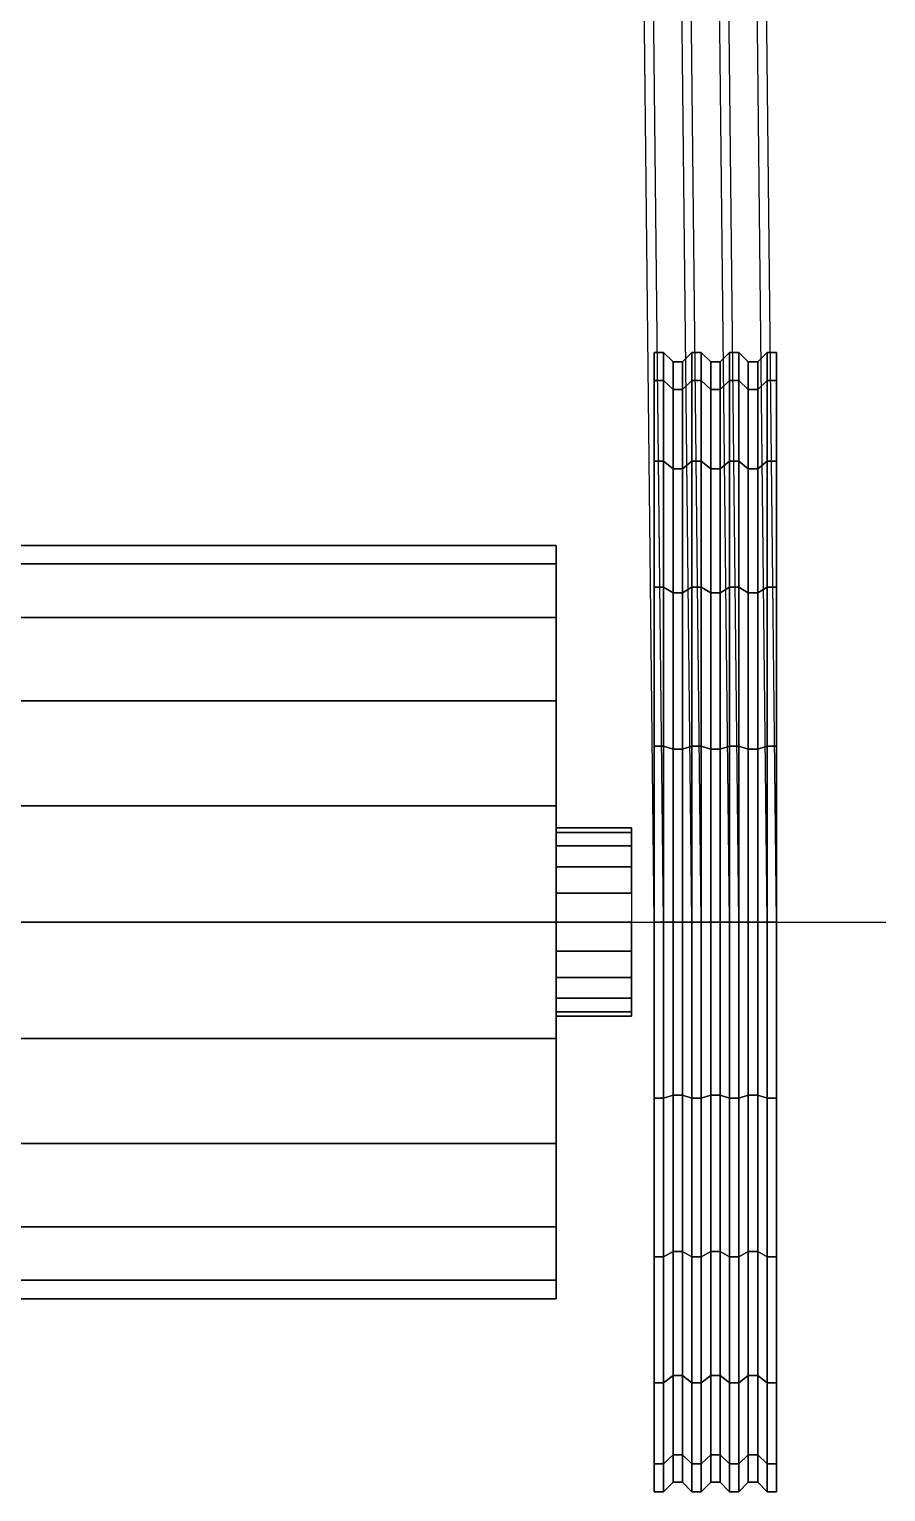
# Model space of a CAD drawing. Extents: x 16624 to 25590, y 13138 to 15420.
# Drawn here: x 24248 to 24703, y 13138 to 13914 of the extents above; entities that cross this region are included whole.
import ezdxf

# ---------------------------------------------------------------- set-up
doc = ezdxf.new("R2010")
doc.units = 0
doc.header["$LTSCALE"] = 100
doc.header["$MEASUREMENT"] = 0
doc.layers.add('EQP', color=3, linetype='CONTINUOUS')

msp = doc.modelspace()

# ---------------------------------------------------------------- linework, layer by layer
at = {"layer": 'EQP', "extrusion": (-1, -5.51073e-16, -1.01227e-31)}
for p, q in [((24580.22, 13440, 6972.5), (24568.22, 14536.65, 6753.29)), ((24585.22, 13440, 6972.5), (24573.22, 14536.65, 6753.29)), ((24600.22, 13440, 6972.5), (24588.22, 14536.65, 6753.29)), ((24605.22, 13440, 6972.5), (24593.22, 14536.65, 6753.29)), ((24620.22, 13440, 6972.5), (24608.22, 14536.65, 6753.29)), ((24625.22, 13440, 6972.5), (24613.22, 14536.65, 6753.29)), ((24640.22, 13440, 6972.5), (24628.22, 14536.65, 6753.29)), ((24645.22, 13440, 6972.5), (24633.22, 14536.65, 6753.29))]:
    msp.add_line(p, q, dxfattribs=at)
at = {"layer": 'EQP', "extrusion": (-1, -5.51073e-16, 3.03681e-31)}
for p, q in [((24580.22, 13440, 6367.5), (24568.22, 14536.65, 6586.71)), ((24585.22, 13440, 6367.5), (24573.22, 14536.65, 6586.71)), ((24600.22, 13440, 6367.5), (24588.22, 14536.65, 6586.71)), ((24605.22, 13440, 6367.5), (24593.22, 14536.65, 6586.71)), ((24620.22, 13440, 6367.5), (24608.22, 14536.65, 6586.71)), ((24625.22, 13440, 6367.5), (24613.22, 14536.65, 6586.71)), ((24640.22, 13440, 6367.5), (24628.22, 14536.65, 6586.71)), ((24645.22, 13440, 6367.5), (24633.22, 14536.65, 6586.71))]:
    msp.add_line(p, q, dxfattribs=at)
at = {"layer": 'EQP', "extrusion": (0, -1, 6.12303e-17)}
msp.add_line((23793.22, 13440, 6670), (24703.22, 13440, 6670), dxfattribs=at)
at = {"layer": 'EQP', "extrusion": (-3.67382e-16, 1, 1.83691e-16), "elevation": 13440}
msp.add_lwpolyline([(-23793.22, 6670), (-23793.22, 6775, 0.414214), (-23813.22, 6795), (-24053.22, 6795), (-24103.22, 6870), (-24528.22, 6870), (-24528.22, 6720), (-24568.22, 6720)], format="xyb", dxfattribs=at)
msp.add_lwpolyline([(-24645.22, 6670), (-24645.22, 6972.5), (-24640.22, 6972.5), (-24635.22, 6967.49), (-24630.22, 6967.49), (-24625.22, 6972.5), (-24620.22, 6972.5), (-24615.22, 6967.49), (-24610.22, 6967.49), (-24605.22, 6972.5), (-24600.22, 6972.5), (-24595.22, 6967.49), (-24590.22, 6967.49), (-24585.22, 6972.5), (-24580.22, 6972.5), (-24580.22, 6670)], dxfattribs=at)

# ---------------------------------------------------------------- meshes
at = {"layer": 'EQP'}
mesh = msp.add_polymesh((9, 8), dxfattribs=at)
for k, corner in enumerate([(24610.22, 13440, 6967.49), (24605.22, 13440, 6972.5), (24600.22, 13440, 6972.5), (24595.22, 13440, 6967.49), (24590.22, 13440, 6967.49), (24585.22, 13440, 6972.5), (24580.22, 13440, 6972.5), (24580.22, 13440, 6670), (24610.22, 13531.93, 6952.93), (24605.22, 13533.48, 6957.69), (24600.22, 13533.48, 6957.69), (24595.22, 13531.93, 6952.93), (24590.22, 13531.93, 6952.93), (24585.22, 13533.48, 6957.69), (24580.22, 13533.48, 6957.69), (24580.22, 13440, 6670), (24610.22, 13614.86, 6910.68), (24605.22, 13617.81, 6914.73), (24600.22, 13617.81, 6914.73), (24595.22, 13614.86, 6910.68), (24590.22, 13614.86, 6910.68), (24585.22, 13617.81, 6914.73), (24580.22, 13617.81, 6914.73), (24580.22, 13440, 6670), (24610.22, 13680.68, 6844.86), (24605.22, 13684.73, 6847.81), (24600.22, 13684.73, 6847.81), (24595.22, 13680.68, 6844.86), (24590.22, 13680.68, 6844.86), (24585.22, 13684.73, 6847.81), (24580.22, 13684.73, 6847.81), (24580.22, 13440, 6670), (24610.22, 13722.93, 6761.93), (24605.22, 13727.69, 6763.48), (24600.22, 13727.69, 6763.48), (24595.22, 13722.93, 6761.93), (24590.22, 13722.93, 6761.93), (24585.22, 13727.69, 6763.48), (24580.22, 13727.69, 6763.48), (24580.22, 13440, 6670), (24610.22, 13737.49, 6670), (24605.22, 13742.5, 6670), (24600.22, 13742.5, 6670), (24595.22, 13737.49, 6670), (24590.22, 13737.49, 6670), (24585.22, 13742.5, 6670), (24580.22, 13742.5, 6670), (24580.22, 13440, 6670), (24610.22, 13722.93, 6578.07), (24605.22, 13727.69, 6576.52), (24600.22, 13727.69, 6576.52), (24595.22, 13722.93, 6578.07), (24590.22, 13722.93, 6578.07), (24585.22, 13727.69, 6576.52), (24580.22, 13727.69, 6576.52), (24580.22, 13440, 6670), (24610.22, 13680.68, 6495.14), (24605.22, 13684.73, 6492.19), (24600.22, 13684.73, 6492.19), (24595.22, 13680.68, 6495.14), (24590.22, 13680.68, 6495.14), (24585.22, 13684.73, 6492.19), (24580.22, 13684.73, 6492.19), (24580.22, 13440, 6670), (24610.22, 13614.86, 6429.32), (24605.22, 13617.81, 6425.27), (24600.22, 13617.81, 6425.27), (24595.22, 13614.86, 6429.32), (24590.22, 13614.86, 6429.32), (24585.22, 13617.81, 6425.27), (24580.22, 13617.81, 6425.27), (24580.22, 13440, 6670)]):
    mesh.set_mesh_vertex(divmod(k, 8), corner)
mesh = msp.add_polymesh((9, 9), dxfattribs=at)
for k, corner in enumerate([(24645.22, 13440, 6670), (24645.22, 13440, 6972.5), (24640.22, 13440, 6972.5), (24635.22, 13440, 6967.49), (24630.22, 13440, 6967.49), (24625.22, 13440, 6972.5), (24620.22, 13440, 6972.5), (24615.22, 13440, 6967.49), (24610.22, 13440, 6967.49), (24645.22, 13440, 6670), (24645.22, 13533.48, 6957.69), (24640.22, 13533.48, 6957.69), (24635.22, 13531.93, 6952.93), (24630.22, 13531.93, 6952.93), (24625.22, 13533.48, 6957.69), (24620.22, 13533.48, 6957.69), (24615.22, 13531.93, 6952.93), (24610.22, 13531.93, 6952.93), (24645.22, 13440, 6670), (24645.22, 13617.81, 6914.73), (24640.22, 13617.81, 6914.73), (24635.22, 13614.86, 6910.68), (24630.22, 13614.86, 6910.68), (24625.22, 13617.81, 6914.73), (24620.22, 13617.81, 6914.73), (24615.22, 13614.86, 6910.68), (24610.22, 13614.86, 6910.68), (24645.22, 13440, 6670), (24645.22, 13684.73, 6847.81), (24640.22, 13684.73, 6847.81), (24635.22, 13680.68, 6844.86), (24630.22, 13680.68, 6844.86), (24625.22, 13684.73, 6847.81), (24620.22, 13684.73, 6847.81), (24615.22, 13680.68, 6844.86), (24610.22, 13680.68, 6844.86), (24645.22, 13440, 6670), (24645.22, 13727.69, 6763.48), (24640.22, 13727.69, 6763.48), (24635.22, 13722.93, 6761.93), (24630.22, 13722.93, 6761.93), (24625.22, 13727.69, 6763.48), (24620.22, 13727.69, 6763.48), (24615.22, 13722.93, 6761.93), (24610.22, 13722.93, 6761.93), (24645.22, 13440, 6670), (24645.22, 13742.5, 6670), (24640.22, 13742.5, 6670), (24635.22, 13737.49, 6670), (24630.22, 13737.49, 6670), (24625.22, 13742.5, 6670), (24620.22, 13742.5, 6670), (24615.22, 13737.49, 6670), (24610.22, 13737.49, 6670), (24645.22, 13440, 6670), (24645.22, 13727.69, 6576.52), (24640.22, 13727.69, 6576.52), (24635.22, 13722.93, 6578.07), (24630.22, 13722.93, 6578.07), (24625.22, 13727.69, 6576.52), (24620.22, 13727.69, 6576.52), (24615.22, 13722.93, 6578.07), (24610.22, 13722.93, 6578.07), (24645.22, 13440, 6670), (24645.22, 13684.73, 6492.19), (24640.22, 13684.73, 6492.19), (24635.22, 13680.68, 6495.14), (24630.22, 13680.68, 6495.14), (24625.22, 13684.73, 6492.19), (24620.22, 13684.73, 6492.19), (24615.22, 13680.68, 6495.14), (24610.22, 13680.68, 6495.14), (24645.22, 13440, 6670), (24645.22, 13617.81, 6425.27), (24640.22, 13617.81, 6425.27), (24635.22, 13614.86, 6429.32), (24630.22, 13614.86, 6429.32), (24625.22, 13617.81, 6425.27), (24620.22, 13617.81, 6425.27), (24615.22, 13614.86, 6429.32), (24610.22, 13614.86, 6429.32)]):
    mesh.set_mesh_vertex(divmod(k, 9), corner)
mesh = msp.add_polymesh((9, 9), dxfattribs=at)
for k, corner in enumerate([(24568.22, 13410.61, 6629.55), (24528.22, 13410.61, 6629.55), (24528.22, 13322.44, 6508.2), (24103.22, 13322.44, 6508.2), (24053.22, 13366.53, 6568.87), (23813.22, 13366.53, 6568.87), (23811.66, 13366.56, 6568.92), (23810.1, 13366.67, 6569.07), (23808.56, 13366.85, 6569.32), (24568.22, 13424.55, 6622.45), (24528.22, 13424.55, 6622.45), (24528.22, 13378.2, 6479.79), (24103.22, 13378.2, 6479.79), (24053.22, 13401.37, 6551.12), (23813.22, 13401.37, 6551.12), (23811.66, 13401.39, 6551.18), (23810.1, 13401.45, 6551.35), (23808.56, 13401.54, 6551.64), (24568.22, 13440, 6620), (24528.22, 13440, 6620), (24528.22, 13440, 6470), (24103.22, 13440, 6470), (24053.22, 13440, 6545), (23813.22, 13440, 6545), (23811.66, 13440, 6545.06), (23810.1, 13440, 6545.25), (23808.56, 13440, 6545.55), (24568.22, 13455.45, 6622.45), (24528.22, 13455.45, 6622.45), (24528.22, 13501.8, 6479.79), (24103.22, 13501.8, 6479.79), (24053.22, 13478.63, 6551.12), (23813.22, 13478.63, 6551.12), (23811.66, 13478.61, 6551.18), (23810.1, 13478.55, 6551.35), (23808.56, 13478.46, 6551.64), (24568.22, 13469.39, 6629.55), (24528.22, 13469.39, 6629.55), (24528.22, 13557.56, 6508.2), (24103.22, 13557.56, 6508.2), (24053.22, 13513.47, 6568.87), (23813.22, 13513.47, 6568.87), (23811.66, 13513.44, 6568.92), (23810.1, 13513.33, 6569.07), (23808.56, 13513.15, 6569.32), (24568.22, 13480.45, 6640.61), (24528.22, 13480.45, 6640.61), (24528.22, 13601.8, 6552.44), (24103.22, 13601.8, 6552.44), (24053.22, 13541.13, 6596.53), (23813.22, 13541.13, 6596.53), (23811.66, 13541.08, 6596.56), (23810.1, 13540.93, 6596.67), (23808.56, 13540.68, 6596.85), (24568.22, 13487.55, 6654.55), (24528.22, 13487.55, 6654.55), (24528.22, 13630.21, 6608.2), (24103.22, 13630.21, 6608.2), (24053.22, 13558.88, 6631.37), (23813.22, 13558.88, 6631.37), (23811.66, 13558.82, 6631.39), (23810.1, 13558.65, 6631.45), (23808.56, 13558.36, 6631.54), (24568.22, 13490, 6670), (24528.22, 13490, 6670), (24528.22, 13640, 6670), (24103.22, 13640, 6670), (24053.22, 13565, 6670), (23813.22, 13565, 6670), (23811.66, 13564.94, 6670), (23810.1, 13564.75, 6670), (23808.56, 13564.45, 6670), (24568.22, 13487.55, 6685.45), (24528.22, 13487.55, 6685.45), (24528.22, 13630.21, 6731.8), (24103.22, 13630.21, 6731.8), (24053.22, 13558.88, 6708.63), (23813.22, 13558.88, 6708.63), (23811.66, 13558.82, 6708.61), (23810.1, 13558.65, 6708.55), (23808.56, 13558.36, 6708.46)]):
    mesh.set_mesh_vertex(divmod(k, 9), corner)
mesh = msp.add_polymesh((4, 9), dxfattribs=at)
for k, corner in enumerate([(24568.22, 13487.55, 6685.45), (24528.22, 13487.55, 6685.45), (24528.22, 13630.21, 6731.8), (24103.22, 13630.21, 6731.8), (24053.22, 13558.88, 6708.63), (23813.22, 13558.88, 6708.63), (23811.66, 13558.82, 6708.61), (23810.1, 13558.65, 6708.55), (23808.56, 13558.36, 6708.46), (24568.22, 13480.45, 6699.39), (24528.22, 13480.45, 6699.39), (24528.22, 13601.8, 6787.56), (24103.22, 13601.8, 6787.56), (24053.22, 13541.13, 6743.47), (23813.22, 13541.13, 6743.47), (23811.66, 13541.08, 6743.44), (23810.1, 13540.93, 6743.33), (23808.56, 13540.68, 6743.15), (24568.22, 13469.39, 6710.45), (24528.22, 13469.39, 6710.45), (24528.22, 13557.56, 6831.8), (24103.22, 13557.56, 6831.8), (24053.22, 13513.47, 6771.13), (23813.22, 13513.47, 6771.13), (23811.66, 13513.44, 6771.08), (23810.1, 13513.33, 6770.93), (23808.56, 13513.15, 6770.68), (24568.22, 13455.45, 6717.55), (24528.22, 13455.45, 6717.55), (24528.22, 13501.8, 6860.21), (24103.22, 13501.8, 6860.21), (24053.22, 13478.63, 6788.88), (23813.22, 13478.63, 6788.88), (23811.66, 13478.61, 6788.82), (23810.1, 13478.55, 6788.65), (23808.56, 13478.46, 6788.36)]):
    mesh.set_mesh_vertex(divmod(k, 9), corner)
mesh = msp.add_polymesh((9, 8), dxfattribs=at)
for k, corner in enumerate([(24610.22, 13614.86, 6429.32), (24605.22, 13617.81, 6425.27), (24600.22, 13617.81, 6425.27), (24595.22, 13614.86, 6429.32), (24590.22, 13614.86, 6429.32), (24585.22, 13617.81, 6425.27), (24580.22, 13617.81, 6425.27), (24580.22, 13440, 6670), (24610.22, 13531.93, 6387.07), (24605.22, 13533.48, 6382.31), (24600.22, 13533.48, 6382.31), (24595.22, 13531.93, 6387.07), (24590.22, 13531.93, 6387.07), (24585.22, 13533.48, 6382.31), (24580.22, 13533.48, 6382.31), (24580.22, 13440, 6670), (24610.22, 13440, 6372.51), (24605.22, 13440, 6367.5), (24600.22, 13440, 6367.5), (24595.22, 13440, 6372.51), (24590.22, 13440, 6372.51), (24585.22, 13440, 6367.5), (24580.22, 13440, 6367.5), (24580.22, 13440, 6670), (24610.22, 13348.07, 6387.07), (24605.22, 13346.52, 6382.31), (24600.22, 13346.52, 6382.31), (24595.22, 13348.07, 6387.07), (24590.22, 13348.07, 6387.07), (24585.22, 13346.52, 6382.31), (24580.22, 13346.52, 6382.31), (24580.22, 13440, 6670), (24610.22, 13265.14, 6429.32), (24605.22, 13262.19, 6425.27), (24600.22, 13262.19, 6425.27), (24595.22, 13265.14, 6429.32), (24590.22, 13265.14, 6429.32), (24585.22, 13262.19, 6425.27), (24580.22, 13262.19, 6425.27), (24580.22, 13440, 6670), (24610.22, 13199.32, 6495.14), (24605.22, 13195.27, 6492.19), (24600.22, 13195.27, 6492.19), (24595.22, 13199.32, 6495.14), (24590.22, 13199.32, 6495.14), (24585.22, 13195.27, 6492.19), (24580.22, 13195.27, 6492.19), (24580.22, 13440, 6670), (24610.22, 13157.07, 6578.07), (24605.22, 13152.31, 6576.52), (24600.22, 13152.31, 6576.52), (24595.22, 13157.07, 6578.07), (24590.22, 13157.07, 6578.07), (24585.22, 13152.31, 6576.52), (24580.22, 13152.31, 6576.52), (24580.22, 13440, 6670), (24610.22, 13142.51, 6670), (24605.22, 13137.5, 6670), (24600.22, 13137.5, 6670), (24595.22, 13142.51, 6670), (24590.22, 13142.51, 6670), (24585.22, 13137.5, 6670), (24580.22, 13137.5, 6670), (24580.22, 13440, 6670), (24610.22, 13157.07, 6761.93), (24605.22, 13152.31, 6763.48), (24600.22, 13152.31, 6763.48), (24595.22, 13157.07, 6761.93), (24590.22, 13157.07, 6761.93), (24585.22, 13152.31, 6763.48), (24580.22, 13152.31, 6763.48), (24580.22, 13440, 6670)]):
    mesh.set_mesh_vertex(divmod(k, 8), corner)
mesh = msp.add_polymesh((9, 9), dxfattribs=at)
for k, corner in enumerate([(24645.22, 13440, 6670), (24645.22, 13617.81, 6425.27), (24640.22, 13617.81, 6425.27), (24635.22, 13614.86, 6429.32), (24630.22, 13614.86, 6429.32), (24625.22, 13617.81, 6425.27), (24620.22, 13617.81, 6425.27), (24615.22, 13614.86, 6429.32), (24610.22, 13614.86, 6429.32), (24645.22, 13440, 6670), (24645.22, 13533.48, 6382.31), (24640.22, 13533.48, 6382.31), (24635.22, 13531.93, 6387.07), (24630.22, 13531.93, 6387.07), (24625.22, 13533.48, 6382.31), (24620.22, 13533.48, 6382.31), (24615.22, 13531.93, 6387.07), (24610.22, 13531.93, 6387.07), (24645.22, 13440, 6670), (24645.22, 13440, 6367.5), (24640.22, 13440, 6367.5), (24635.22, 13440, 6372.51), (24630.22, 13440, 6372.51), (24625.22, 13440, 6367.5), (24620.22, 13440, 6367.5), (24615.22, 13440, 6372.51), (24610.22, 13440, 6372.51), (24645.22, 13440, 6670), (24645.22, 13346.52, 6382.31), (24640.22, 13346.52, 6382.31), (24635.22, 13348.07, 6387.07), (24630.22, 13348.07, 6387.07), (24625.22, 13346.52, 6382.31), (24620.22, 13346.52, 6382.31), (24615.22, 13348.07, 6387.07), (24610.22, 13348.07, 6387.07), (24645.22, 13440, 6670), (24645.22, 13262.19, 6425.27), (24640.22, 13262.19, 6425.27), (24635.22, 13265.14, 6429.32), (24630.22, 13265.14, 6429.32), (24625.22, 13262.19, 6425.27), (24620.22, 13262.19, 6425.27), (24615.22, 13265.14, 6429.32), (24610.22, 13265.14, 6429.32), (24645.22, 13440, 6670), (24645.22, 13195.27, 6492.19), (24640.22, 13195.27, 6492.19), (24635.22, 13199.32, 6495.14), (24630.22, 13199.32, 6495.14), (24625.22, 13195.27, 6492.19), (24620.22, 13195.27, 6492.19), (24615.22, 13199.32, 6495.14), (24610.22, 13199.32, 6495.14), (24645.22, 13440, 6670), (24645.22, 13152.31, 6576.52), (24640.22, 13152.31, 6576.52), (24635.22, 13157.07, 6578.07), (24630.22, 13157.07, 6578.07), (24625.22, 13152.31, 6576.52), (24620.22, 13152.31, 6576.52), (24615.22, 13157.07, 6578.07), (24610.22, 13157.07, 6578.07), (24645.22, 13440, 6670), (24645.22, 13137.5, 6670), (24640.22, 13137.5, 6670), (24635.22, 13142.51, 6670), (24630.22, 13142.51, 6670), (24625.22, 13137.5, 6670), (24620.22, 13137.5, 6670), (24615.22, 13142.51, 6670), (24610.22, 13142.51, 6670), (24645.22, 13440, 6670), (24645.22, 13152.31, 6763.48), (24640.22, 13152.31, 6763.48), (24635.22, 13157.07, 6761.93), (24630.22, 13157.07, 6761.93), (24625.22, 13152.31, 6763.48), (24620.22, 13152.31, 6763.48), (24615.22, 13157.07, 6761.93), (24610.22, 13157.07, 6761.93)]):
    mesh.set_mesh_vertex(divmod(k, 9), corner)
mesh = msp.add_polymesh((9, 9), dxfattribs=at)
for k, corner in enumerate([(24568.22, 13440, 6720), (24528.22, 13440, 6720), (24528.22, 13440, 6870), (24103.22, 13440, 6870), (24053.22, 13440, 6795), (23813.22, 13440, 6795), (23811.66, 13440, 6794.94), (23810.1, 13440, 6794.75), (23808.56, 13440, 6794.45), (24568.22, 13424.55, 6717.55), (24528.22, 13424.55, 6717.55), (24528.22, 13378.2, 6860.21), (24103.22, 13378.2, 6860.21), (24053.22, 13401.37, 6788.88), (23813.22, 13401.37, 6788.88), (23811.66, 13401.39, 6788.82), (23810.1, 13401.45, 6788.65), (23808.56, 13401.54, 6788.36), (24568.22, 13410.61, 6710.45), (24528.22, 13410.61, 6710.45), (24528.22, 13322.44, 6831.8), (24103.22, 13322.44, 6831.8), (24053.22, 13366.53, 6771.13), (23813.22, 13366.53, 6771.13), (23811.66, 13366.56, 6771.08), (23810.1, 13366.67, 6770.93), (23808.56, 13366.85, 6770.68), (24568.22, 13399.55, 6699.39), (24528.22, 13399.55, 6699.39), (24528.22, 13278.2, 6787.56), (24103.22, 13278.2, 6787.56), (24053.22, 13338.87, 6743.47), (23813.22, 13338.87, 6743.47), (23811.66, 13338.92, 6743.44), (23810.1, 13339.07, 6743.33), (23808.56, 13339.32, 6743.15), (24568.22, 13392.45, 6685.45), (24528.22, 13392.45, 6685.45), (24528.22, 13249.79, 6731.8), (24103.22, 13249.79, 6731.8), (24053.22, 13321.12, 6708.63), (23813.22, 13321.12, 6708.63), (23811.66, 13321.18, 6708.61), (23810.1, 13321.35, 6708.55), (23808.56, 13321.64, 6708.46), (24568.22, 13390, 6670), (24528.22, 13390, 6670), (24528.22, 13240, 6670), (24103.22, 13240, 6670), (24053.22, 13315, 6670), (23813.22, 13315, 6670), (23811.66, 13315.06, 6670), (23810.1, 13315.25, 6670), (23808.56, 13315.55, 6670), (24568.22, 13392.45, 6654.55), (24528.22, 13392.45, 6654.55), (24528.22, 13249.79, 6608.2), (24103.22, 13249.79, 6608.2), (24053.22, 13321.12, 6631.37), (23813.22, 13321.12, 6631.37), (23811.66, 13321.18, 6631.39), (23810.1, 13321.35, 6631.45), (23808.56, 13321.64, 6631.54), (24568.22, 13399.55, 6640.61), (24528.22, 13399.55, 6640.61), (24528.22, 13278.2, 6552.44), (24103.22, 13278.2, 6552.44), (24053.22, 13338.87, 6596.53), (23813.22, 13338.87, 6596.53), (23811.66, 13338.92, 6596.56), (23810.1, 13339.07, 6596.67), (23808.56, 13339.32, 6596.85), (24568.22, 13410.61, 6629.55), (24528.22, 13410.61, 6629.55), (24528.22, 13322.44, 6508.2), (24103.22, 13322.44, 6508.2), (24053.22, 13366.53, 6568.87), (23813.22, 13366.53, 6568.87), (23811.66, 13366.56, 6568.92), (23810.1, 13366.67, 6569.07), (23808.56, 13366.85, 6569.32)]):
    mesh.set_mesh_vertex(divmod(k, 9), corner)
mesh = msp.add_polymesh((4, 8), dxfattribs=at)
for k, corner in enumerate([(24610.22, 13157.07, 6761.93), (24605.22, 13152.31, 6763.48), (24600.22, 13152.31, 6763.48), (24595.22, 13157.07, 6761.93), (24590.22, 13157.07, 6761.93), (24585.22, 13152.31, 6763.48), (24580.22, 13152.31, 6763.48), (24580.22, 13440, 6670), (24610.22, 13199.32, 6844.86), (24605.22, 13195.27, 6847.81), (24600.22, 13195.27, 6847.81), (24595.22, 13199.32, 6844.86), (24590.22, 13199.32, 6844.86), (24585.22, 13195.27, 6847.81), (24580.22, 13195.27, 6847.81), (24580.22, 13440, 6670), (24610.22, 13265.14, 6910.68), (24605.22, 13262.19, 6914.73), (24600.22, 13262.19, 6914.73), (24595.22, 13265.14, 6910.68), (24590.22, 13265.14, 6910.68), (24585.22, 13262.19, 6914.73), (24580.22, 13262.19, 6914.73), (24580.22, 13440, 6670), (24610.22, 13348.07, 6952.93), (24605.22, 13346.52, 6957.69), (24600.22, 13346.52, 6957.69), (24595.22, 13348.07, 6952.93), (24590.22, 13348.07, 6952.93), (24585.22, 13346.52, 6957.69), (24580.22, 13346.52, 6957.69), (24580.22, 13440, 6670)]):
    mesh.set_mesh_vertex(divmod(k, 8), corner)
mesh = msp.add_polymesh((4, 9), dxfattribs=at)
for k, corner in enumerate([(24645.22, 13440, 6670), (24645.22, 13152.31, 6763.48), (24640.22, 13152.31, 6763.48), (24635.22, 13157.07, 6761.93), (24630.22, 13157.07, 6761.93), (24625.22, 13152.31, 6763.48), (24620.22, 13152.31, 6763.48), (24615.22, 13157.07, 6761.93), (24610.22, 13157.07, 6761.93), (24645.22, 13440, 6670), (24645.22, 13195.27, 6847.81), (24640.22, 13195.27, 6847.81), (24635.22, 13199.32, 6844.86), (24630.22, 13199.32, 6844.86), (24625.22, 13195.27, 6847.81), (24620.22, 13195.27, 6847.81), (24615.22, 13199.32, 6844.86), (24610.22, 13199.32, 6844.86), (24645.22, 13440, 6670), (24645.22, 13262.19, 6914.73), (24640.22, 13262.19, 6914.73), (24635.22, 13265.14, 6910.68), (24630.22, 13265.14, 6910.68), (24625.22, 13262.19, 6914.73), (24620.22, 13262.19, 6914.73), (24615.22, 13265.14, 6910.68), (24610.22, 13265.14, 6910.68), (24645.22, 13440, 6670), (24645.22, 13346.52, 6957.69), (24640.22, 13346.52, 6957.69), (24635.22, 13348.07, 6952.93), (24630.22, 13348.07, 6952.93), (24625.22, 13346.52, 6957.69), (24620.22, 13346.52, 6957.69), (24615.22, 13348.07, 6952.93), (24610.22, 13348.07, 6952.93)]):
    mesh.set_mesh_vertex(divmod(k, 9), corner)

doc.saveas('drawing.dxf')
